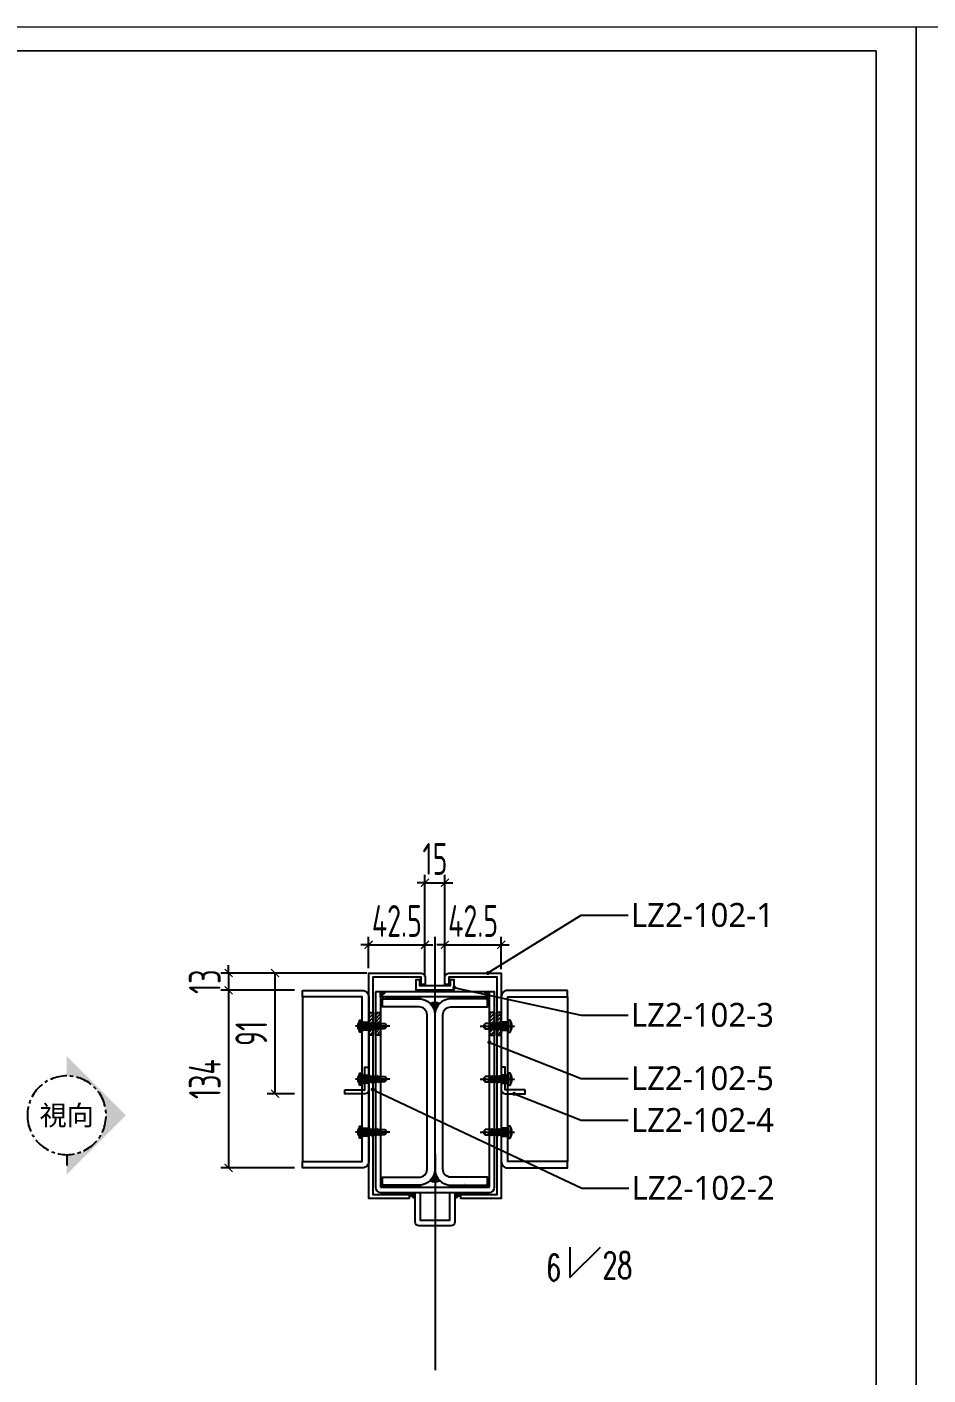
# Model space of a CAD drawing. Extents: x -3378 to 102197, y -3799 to 48702.
# Drawn here: x 10728 to 11408, y 8115 to 9132 of the extents above; entities that cross this region are included whole.
import ezdxf
from ezdxf import colors
from ezdxf.entities.mleader import LeaderData, LeaderLine
from ezdxf.enums import TextEntityAlignment as Align
from ezdxf.math import Vec2, Vec3

# ---------------------------------------------------------------- set-up
doc = ezdxf.new("R2010")
doc.units = 0
doc.linetypes.add('CENTER', pattern=[2, 1.25, -0.25, 0.25, -0.25])
for name, color, linetype in [('ARR', 6, 'Continuous'), ('DIM', 173, 'Continuous'), ('GM_ANNO_LABL', 4, 'Continuous'), ('GM_ANNO_TEXT', 7, 'Continuous'), ('Weld  焊缝', 55, 'Continuous'), ('WELDING', 8, 'Continuous'), ('剖面線 HATCH', 251, 'Continuous'), ('螺絲 固定五金 FASTENERS', 124, 'Continuous'), ('視覺模型鋁擠型暫替', 4, 'Continuous'), ('金屬面材 METAL PANEL', 2, 'Continuous'), ('鋼件', 6, 'Continuous'), ('镀锌钢板', 3, 'Continuous')]:
    doc.layers.add(name, color=color, linetype=linetype)
doc.layers.add('GM_CNST', color=171, linetype='Continuous', lineweight=5, plot=False)
doc.styles.add('CHINESE', font='ros1.shx', dxfattribs={"width": 0.75, "bigfont": 'hztxt.shx'})
doc.styles.add('GM', font='')
doc.styles.get("Standard").update_dxf_attribs({"font": 'romans.shx', "bigfont": 'chinese.shx'})
doc.styles.get('GM').set_extended_font_data('Microsoft JhengHei')
doc.dimstyles.new('F-06', dxfattribs={"dimscale": 6, "dimtxt": 4, "dimasz": 1, "dimexe": 1, "dimexo": 1, "dimgap": 1, "dimtad": 1, "dimdec": 1, "dimzin": 12, "dimdsep": 46, "dimtxsty": 'CHINESE', "dimblk": 'ARCHTICK', "dimcen": 0, "dimclrd": 4, "dimclre": 4, "dimclrt": 1, "dimadec": 0, "dimazin": 3, "dimtfac": 1, "dimtdec": 1, "dimtix": 1, "dimtmove": 2, "dimatfit": 3, "dimfxl": 1, "dimtolj": 1, "dimtzin": 0, "dimarcsym": 0})
pattern_1 = [(45, (6340.9189, -57439.4764), (-0.561266008, 0.561266008), [])]
pattern_2 = [(45.4, (187408.6428, -286026.5202), (-1.356409618, 1.337601566), [])]

# ---------------------------------------------------------------- blocks, each defined once
blk = doc.blocks.new('TK')
at = {"lineweight": 0}
blk.add_3dface([(3, 5), (415, 5), (415, 294), (3, 294)], dxfattribs=at)
at = {"layer": 'GM_CNST'}
blk.add_lwpolyline([(3, 294), (415, 294), (415, 30.55), (3, 30.55)], close=True, dxfattribs=at)
at = {"layer": 'GM_CNST', "linetype": 'Continuous', "lineweight": 0}
blk.add_3dface([(420, 0), (0, 0), (0, 297), (420, 297)], dxfattribs=at)
at = {"layer": 'GM_ANNO_TEXT', "style": 'GM'}
for tag, p in [('業主', (283.43, 26.37)), ('圖名', (283.48, 9.14))]:
    blk.add_attdef(tag, text='', height=2.56, dxfattribs=at).set_placement(p, align=Align.MIDDLE_LEFT)
for tag, p in [('繪圖者', (109.3, 23.05)), ('比例尺', (166.71, 23.04)), ('設計者', (109.3, 9.56)), ('單位', (138.49, 9.62)), ('日期', (166.62, 9.45))]:
    blk.add_attdef(tag, text='', height=2.56, dxfattribs=at).set_placement(p, align=Align.CENTER)
for p in [(389.45, 19.37), (389.45, 13.69), (359.78, 12.56), (389.45, 8.01)]:
    blk.add_attdef('加工編號', text='', height=2.56, dxfattribs=at).set_placement(p, align=Align.MIDDLE)
blk = doc.blocks.new('_ArchTick')
at = {"color": 0, "linetype": 'ByBlock', "const_width": 0.15}
blk.add_lwpolyline([(-0.5, -0.5), (0.5, 0.5)], dxfattribs=at)
blk = doc.blocks.new('*D1029')
at = {"layer": 'Defpoints', "color": 0, "ltscale": 10, "transparency": 16777216}
for p in [(11028.4, 8439.2), (10985.9, 8415.6), (11028.4, 8414.9)]:
    blk.add_point(p, dxfattribs=at)
at = {"layer": 'DIM', "color": 4, "lineweight": -2, "ltscale": 10, "transparency": 16777216}
for p, q in [((10985.9, 8421.6), (10985.9, 8445.2)), ((11028.4, 8420.9), (11028.4, 8445.2)), ((10985.9, 8439.2), (10979.9, 8439.2)), ((10985.9, 8439.2), (11028.4, 8439.2)), ((11028.4, 8439.2), (11034.4, 8439.2))]:
    blk.add_line(p, q, dxfattribs=at)
at = {"layer": 'DIM', "color": 4, "lineweight": -2, "ltscale": 10, "transparency": 16777216, "xscale": 6, "yscale": 6, "zscale": 6}
blk.add_blockref('_ArchTick', (10985.9, 8439.2), dxfattribs=at)
at = {"layer": 'DIM', "color": 4, "lineweight": -2, "ltscale": 10, "transparency": 16777216, "xscale": 6, "yscale": 6, "zscale": 6, "rotation": 180}
blk.add_blockref('_ArchTick', (11028.4, 8439.2), dxfattribs=at)
at = {"layer": 'DIM', "color": 1, "ltscale": 10, "transparency": 16777216, "insert": (11007.2, 8457.2), "char_height": 24, "attachment_point": 5, "style": 'CHINESE'}
blk.add_mtext('\\A1;42.5', dxfattribs=at)
blk = doc.blocks.new('*D1030')
at = {"layer": 'Defpoints', "color": 0, "ltscale": 10, "transparency": 16777216}
for p in [(11043.4, 8486), (11028.4, 8409.4), (11043.4, 8408.4)]:
    blk.add_point(p, dxfattribs=at)
at = {"layer": 'DIM', "color": 4, "lineweight": -2, "ltscale": 10, "transparency": 16777216}
for p, q in [((11028.4, 8486), (11022.4, 8486)), ((11028.4, 8415.4), (11028.4, 8492)), ((11028.4, 8486), (11043.4, 8486)), ((11043.4, 8414.4), (11043.4, 8492)), ((11043.4, 8486), (11049.4, 8486))]:
    blk.add_line(p, q, dxfattribs=at)
at = {"layer": 'DIM', "color": 4, "lineweight": -2, "ltscale": 10, "transparency": 16777216, "xscale": 6, "yscale": 6, "zscale": 6}
blk.add_blockref('_ArchTick', (11028.4, 8486), dxfattribs=at)
at = {"layer": 'DIM', "color": 4, "lineweight": -2, "ltscale": 10, "transparency": 16777216, "xscale": 6, "yscale": 6, "zscale": 6, "rotation": 180}
blk.add_blockref('_ArchTick', (11043.4, 8486), dxfattribs=at)
at = {"layer": 'DIM', "color": 1, "ltscale": 10, "transparency": 16777216, "insert": (11035.9, 8504), "char_height": 24, "attachment_point": 5, "style": 'CHINESE'}
blk.add_mtext('\\A1;15', dxfattribs=at)
blk = doc.blocks.new('*D1031')
at = {"layer": 'Defpoints', "color": 0, "ltscale": 10, "transparency": 16777216}
for p in [(11085.9, 8439.2), (11085.9, 8414.9, 0), (11043.4, 8408.4)]:
    blk.add_point(p, dxfattribs=at)
at = {"layer": 'DIM', "color": 4, "lineweight": -2, "ltscale": 10, "transparency": 16777216}
for p, q in [((11043.4, 8414.4), (11043.4, 8445.2)), ((11085.9, 8420.9), (11085.9, 8445.2)), ((11043.4, 8439.2), (11037.4, 8439.2)), ((11043.4, 8439.2), (11085.9, 8439.2)), ((11085.9, 8439.2), (11091.9, 8439.2))]:
    blk.add_line(p, q, dxfattribs=at)
at = {"layer": 'DIM', "color": 4, "lineweight": -2, "ltscale": 10, "transparency": 16777216, "xscale": 6, "yscale": 6, "zscale": 6}
blk.add_blockref('_ArchTick', (11043.4, 8439.2), dxfattribs=at)
at = {"layer": 'DIM', "color": 4, "lineweight": -2, "ltscale": 10, "transparency": 16777216, "xscale": 6, "yscale": 6, "zscale": 6, "rotation": 180}
blk.add_blockref('_ArchTick', (11085.9, 8439.2), dxfattribs=at)
at = {"layer": 'DIM', "color": 1, "ltscale": 10, "transparency": 16777216, "insert": (11064.7, 8457.2), "char_height": 24, "attachment_point": 5, "style": 'CHINESE'}
blk.add_mtext('\\A1;42.5', dxfattribs=at)
blk = doc.blocks.new('_Dot')
at = {"color": 0, "linetype": 'ByBlock', "lineweight": -2}
blk.add_line((-0.5, 0), (-1, 0), dxfattribs=at)
at = {"color": 0, "linetype": 'ByBlock', "const_width": 0.5}
blk.add_lwpolyline([(-0.25, 0, 1), (0.25, 0, 1)], format="xyb", close=True, dxfattribs=at)
blk = doc.blocks.new('*U47')
blk.add_hatch(color=256).paths.add_polyline_path([(-4.46, 2.97), (0, -1.49), (0, 0, -1), (0, 5.94), (0, 7.43)])
at = {"linetype": 'ByBlock', "ltscale": 3}
blk.add_lwpolyline([(0, 0), (0, -0.82)], dxfattribs=at)
at = {"linetype": 'ByBlock'}
blk.add_circle((0, 2.97), 2.97, dxfattribs=at)
at = {"layer": 'GM_ANNO_TEXT', "style": 'GM'}
blk.add_attdef('圖號', text='', height=1.5, dxfattribs=at).set_placement((0, 2.97), align=Align.MIDDLE_CENTER)
blk = doc.blocks.new('A$C38ab07c7')
at = {"layer": '視覺模型鋁擠型暫替', "color": 1, "linetype": 'Continuous'}
for centre in [(22, -2.1, 0), (62, -2.1, 0), (102, -2.1, 0)]:
    blk.add_arc(centre, 3.68, 35.426, 144.574, dxfattribs=at)
at = {"layer": '金屬面材 METAL PANEL', "color": 6, "linetype": 'Continuous'}
blk.add_lwpolyline([(-5, -45), (-5, 0, -0.414214), (0, 5), (124, 5, -0.414214), (129, 0), (129, -45), (124, -45), (124, 0), (0, 0), (0, -45)], format="xyb", close=True, dxfattribs=at)
at = {"layer": '金屬面材 METAL PANEL', "elevation": 0}
for points in [[(19, 0), (19, 5), (25, 5), (25, 0)], [(59, 0), (59, 5), (65, 5), (65, 0)], [(99, 0), (99, 5), (105, 5), (105, 0)]]:
    blk.add_lwpolyline(points, close=True, dxfattribs=at)
at = {"layer": '金屬面材 METAL PANEL', "color": 6, "linetype": 'Continuous'}
blk.add_lwpolyline([(0, -45), (124, -45)], dxfattribs=at)
blk = doc.blocks.new('*D1111')
at = {"layer": 'Defpoints', "color": 0, "ltscale": 10, "transparency": 16777216}
for p in [(10990.6, 8417.9), (10880.3, 8404.9), (10935.9, 8404.9)]:
    blk.add_point(p, dxfattribs=at)
at = {"layer": 'DIM', "color": 4, "lineweight": -2, "ltscale": 10, "transparency": 16777216}
for p, q in [((10880.3, 8417.9), (10880.3, 8423.9)), ((10984.6, 8417.9), (10874.3, 8417.9)), ((10880.3, 8417.9), (10880.3, 8404.9)), ((10929.9, 8404.9), (10874.3, 8404.9)), ((10880.3, 8404.9), (10880.3, 8398.9))]:
    blk.add_line(p, q, dxfattribs=at)
at = {"layer": 'DIM', "color": 4, "lineweight": -2, "ltscale": 10, "transparency": 16777216, "xscale": 6, "yscale": 6, "zscale": 6}
for p, rotation in [((10880.3, 8417.9), 270), ((10880.3, 8404.9), 90)]:
    blk.add_blockref('_ArchTick', p, dxfattribs=dict(at, rotation=rotation))
at = {"layer": 'DIM', "color": 1, "ltscale": 10, "transparency": 16777216, "insert": (10862.3, 8411.4), "char_height": 24, "attachment_point": 5, "rotation": 90, "style": 'CHINESE'}
blk.add_mtext('\\A1;13', dxfattribs=at)
blk = doc.blocks.new('*D1112')
at = {"layer": 'Defpoints', "color": 0, "ltscale": 10, "transparency": 16777216}
for p in [(10935.9, 8404.9), (10880.3, 8270.9), (10935.9, 8270.9)]:
    blk.add_point(p, dxfattribs=at)
at = {"layer": 'DIM', "color": 4, "lineweight": -2, "ltscale": 10, "transparency": 16777216}
for p, q in [((10929.9, 8404.9), (10874.3, 8404.9)), ((10880.3, 8404.9), (10880.3, 8270.9)), ((10929.9, 8270.9), (10874.3, 8270.9))]:
    blk.add_line(p, q, dxfattribs=at)
at = {"layer": 'DIM', "color": 4, "lineweight": -2, "ltscale": 10, "transparency": 16777216, "xscale": 6, "yscale": 6, "zscale": 6}
for p, rotation in [((10880.3, 8404.9), 90), ((10880.3, 8270.9), 270)]:
    blk.add_blockref('_ArchTick', p, dxfattribs=dict(at, rotation=rotation))
at = {"layer": 'DIM', "color": 1, "ltscale": 10, "transparency": 16777216, "insert": (10862.3, 8337.9), "char_height": 24, "attachment_point": 5, "rotation": 90, "style": 'CHINESE'}
blk.add_mtext('\\A1;134', dxfattribs=at)
blk = doc.blocks.new('A$C20AE7E0D')
at = {"layer": 'ARR', "color": 0, "linetype": 'CENTER', "ltscale": 0.87}
blk.add_line((21, 0), (-5.1, 0), dxfattribs=at)
at = {"layer": 'ARR', "color": 0, "linetype": 'ByBlock', "ltscale": 0.3}
for p, q in [((-1.6, -4.5), (-1.6, 4.5)), ((0.5, 2.2), (1.1, 1.9)), ((0.7, 2.1), (1.6, -2.5)), ((1.9, 1.9), (1.1, 1.9)), ((2.2, 2.5), (3.2, -2.5)), ((3.5, 1.9), (2.7, 1.9)), ((3.8, 2.5), (4.8, -2.5)), ((5.1, 1.9), (4.3, 1.9)), ((5.4, 2.5), (6.4, -2.5)), ((6.8, 1.9), (5.9, 1.9)), ((7.2, 2.5), (8.2, -2.5)), ((8.4, 1.9), (7.7, 1.9)), ((8.7, 2.5), (9.7, -2.5)), ((10.1, 1.9), (9.2, 1.9)), ((10.5, 2.5), (11.5, -2.5)), ((11.7, 1.9), (11, 1.9)), ((12.1, 2.5), (12.7, -0.6)), ((17.1, 2.1), (12.5, 2.1)), ((18.8, 0.1), (17.1, 2.1)), ((18.8, 0.1), (18.9, 0.1)), ((19, 0), (19, 0)), ((2.1, -1.9), (2.9, -1.9)), ((3.7, -1.9), (4.5, -1.9)), ((5.3, -1.9), (6.1, -1.9)), ((6.9, -1.9), (7.8, -1.9)), ((8.7, -1.9), (9.4, -1.9)), ((10.2, -1.9), (11.1, -1.9)), ((11.9, -2.1), (15.9, -2.1)), ((18.8, -0.1), (17.1, -2.1)), ((18.8, -0.1), (18.9, -0.1))]:
    blk.add_line(p, q, dxfattribs=at)
blk.add_lwpolyline([(-3, -0.5, 0.134476), (-1.6, -4.5), (-0.6, -4.5, 0.198912), (-0.4, -4.4), (-0.1, -4.1, 0.198912), (0, -3.9), (0, 3.9, 0.198912), (-0.1, 4.1), (-0.4, 4.4, 0.198912), (-0.6, 4.5), (-1.6, 4.5, 0.134562), (-3, 0.5), (-2.5, 0.5), (-2.5, -0.5), (-3, -0.5)], format="xyb", dxfattribs=at)
blk.add_lwpolyline([(1.1, 1.9), (2.1, -1.9), (1.8, -2.5), (1.6, -2.5), (1.3, -1.9), (0.3, 1.9), (0.5, 2.2)], dxfattribs=at)
for points in [[(3.2, -2.5), (2.9, -1.9), (1.9, 1.9), (2.2, 2.5), (2.4, 2.5), (2.7, 1.9), (3.7, -1.9), (3.4, -2.5)], [(4.8, -2.5), (4.5, -1.9), (3.5, 1.9), (3.8, 2.5), (4, 2.5), (4.3, 1.9), (5.3, -1.9), (5, -2.5)], [(6.4, -2.5), (6.1, -1.9), (5.1, 1.9), (5.4, 2.5), (5.6, 2.5), (5.9, 1.9), (6.9, -1.9), (6.6, -2.5)], [(8.2, -2.5), (7.8, -1.9), (6.8, 1.9), (7.2, 2.5), (7.3, 2.5), (7.7, 1.9), (8.7, -1.9), (8.3, -2.5)], [(9.7, -2.5), (9.4, -1.9), (8.4, 1.9), (8.7, 2.5), (8.9, 2.5), (9.2, 1.9), (10.2, -1.9), (9.9, -2.5)], [(11.5, -2.5), (11.1, -1.9), (10.1, 1.9), (10.5, 2.5), (10.6, 2.5), (11, 1.9), (12, -1.9), (11.6, -2.5)], [(12.1, 2.5), (11.7, 1.9), (12.7, -0.6), (12.5, 2.1), (12.2, 2.5)]]:
    blk.add_lwpolyline(points, close=True, dxfattribs=at)
for centre, radius, start, end in [((0.7, 3.1), 0.874, 220.3388, 257.7802), ((13.9, -0.3), 1.2, 56.152, 236.152), ((17.9, 6.9), 7.01, 241.6458, 278.008), ((18.9, 1.7), 1.82, 168.8617, 267.6865), ((18.9, 0), 0.05, 0, 90), ((1.2, -3.3), 1.44, 84.7312, 144.22), ((16.5, 4.9), 7.01, 241.6458, 274.9541), ((18.9, 0), 0.05, 270, 0)]:
    blk.add_arc(centre, radius, start, end, dxfattribs=at)
blk = doc.blocks.new('*U77')
at = {"color": 0, "linetype": 'ByBlock'}
blk.add_blockref('A$C20AE7E0D', (0, 0), dxfattribs=at)
blk = doc.blocks.new('*D1119')
at = {"layer": 'Defpoints', "color": 0, "ltscale": 10, "transparency": 16777216}
for p in [(10915.4, 8417.9), (10935.9, 8417.9), (10935.9, 8326.9)]:
    blk.add_point(p, dxfattribs=at)
at = {"layer": 'DIM', "color": 4, "lineweight": -2, "ltscale": 10, "transparency": 16777216}
for p, q in [((10929.9, 8417.9), (10909.4, 8417.9)), ((10915.4, 8326.9), (10915.4, 8417.9)), ((10929.9, 8326.9), (10909.4, 8326.9))]:
    blk.add_line(p, q, dxfattribs=at)
at = {"layer": 'DIM', "color": 4, "lineweight": -2, "ltscale": 10, "transparency": 16777216, "xscale": 6, "yscale": 6, "zscale": 6}
for p, rotation in [((10915.4, 8417.9), 90), ((10915.4, 8326.9), 270)]:
    blk.add_blockref('_ArchTick', p, dxfattribs=dict(at, rotation=rotation))
at = {"layer": 'DIM', "color": 1, "ltscale": 10, "transparency": 16777216, "insert": (10897.4, 8372.4), "char_height": 24, "attachment_point": 5, "rotation": 90, "style": 'CHINESE'}
blk.add_mtext('\\A1;91', dxfattribs=at)
blk = doc.blocks.new('*U908')
at = {"layer": 'Weld  焊缝'}
for centre, end in [((3, 0), 180), ((6, 0), 120), ((9, 0), 120), ((12, 0), 120), ((15, 0), 120), ((18, 0), 120), ((21, 0), 120), ((24, 0), 120), ((27, 0), 120), ((30, 0), 120), ((33, 0), 120), ((36, 0), 120), ((39, 0), 120), ((42, 0), 120), ((45, 0), 120), ((48, 0), 120), ((51, 0), 120), ((54, 0), 120)]:
    blk.add_arc(centre, 3, 0, end, dxfattribs=at)

msp = doc.modelspace()

# ---------------------------------------------------------------- hatches: boundary and pattern name
at = {"layer": '剖面線 HATCH'}
h = msp.add_hatch(dxfattribs=at)
h.set_pattern_fill('ANSI31', color=256, scale=0.6, angle=0.4)
h.set_pattern_definition(pattern_2)
h.paths.add_polyline_path([(10985.948, 8388.056), (10988.949, 8388.056), (10988.949, 8371.057), (10985.948, 8371.057)])
h = msp.add_hatch(dxfattribs=at)
h.set_pattern_fill('ANSI31', color=256, scale=0.6, angle=0.4)
h.set_pattern_definition(pattern_2)
h.paths.add_polyline_path([(10990.948, 8388.057), (10994.948, 8388.056), (10994.948, 8371.057), (10990.948, 8371.058)])
h = msp.add_hatch(dxfattribs=at)
h.set_pattern_fill('ANSI31', color=256, scale=0.6, angle=0.4)
h.set_pattern_definition(pattern_2)
h.paths.add_polyline_path([(11080.953, 8388.057), (11076.953, 8388.056), (11076.953, 8371.057), (11080.953, 8371.058)])
h = msp.add_hatch(dxfattribs=at)
h.set_pattern_fill('ANSI31', color=256, scale=0.6, angle=0.4)
h.set_pattern_definition(pattern_2)
h.paths.add_polyline_path([(11085.953, 8388.056), (11082.953, 8388.056), (11082.953, 8371.057), (11085.953, 8371.057)])
at = {"layer": '镀锌钢板'}
h = msp.add_hatch(dxfattribs=at)
h.set_pattern_fill('ANSI31', color=2, scale=0.25)
h.set_pattern_definition(pattern_1)
h.paths.add_polyline_path([(10994.949, 8403.857), (10994.949, 8399.857), (10998.949, 8403.857)])
h = msp.add_hatch(dxfattribs=at)
h.set_pattern_fill('ANSI31', color=2, scale=0.25)
h.set_pattern_definition(pattern_1)
h.paths.add_polyline_path([(11072.948, 8403.857), (11076.948, 8399.857), (11076.948, 8403.857)])

# ---------------------------------------------------------------- linework, layer by layer
at = {"color": 1, "elevation": 0}
for points in [[(10985.948, 8388.056), (10988.949, 8388.056), (10988.949, 8371.057), (10985.948, 8371.057)], [(10990.948, 8388.057), (10994.948, 8388.057), (10994.948, 8371.057), (10990.948, 8371.057)], [(11080.953, 8388.057), (11076.953, 8388.057), (11076.953, 8371.057), (11080.953, 8371.057)], [(11085.953, 8388.056), (11082.953, 8388.056), (11082.953, 8371.057), (11085.953, 8371.057)]]:
    msp.add_lwpolyline(points, close=True, dxfattribs=at)
at = {"layer": 'DIM', "ltscale": 10}
for p, q in [((11137.603, 8211.163, 0), (11137.603, 8188.123, 0)), ((11137.603, 8188.123, 0), (11160.643, 8211.163, 0))]:
    msp.add_line(p, q, dxfattribs=at)
at = {"layer": 'GM_ANNO_LABL', "color": 4, "ltscale": 10, "elevation": 0}
msp.add_lwpolyline([(11198.929, 8211.317, 0, 0, 0), (11113.429, 8211.267, 0, 0, 0), (11067.119, 8251.273, 5, 0, 0), (11058.918, 8257.885, 0, 0, 0)], format="xyseb", dxfattribs=at)
at = {"layer": 'WELDING', "color": 0}
for centre, radius, start, end in [((11035.958, 8389.441, 0), 6.313, 57.621503, 122.885753), ((11035.958, 8389.441, 0), 5.113, 59.772539, 120.904711), ((11035.958, 8389.441, 0), 3.913, 61.441141, 119.50279), ((11035.958, 8389.441, 0), 2.713, 62.031839, 119.40783), ((11035.958, 8266.827, 0), 6.313, 237.114247, 302.378497), ((11035.958, 8266.827, 0), 5.113, 239.095289, 300.227461), ((11035.958, 8266.827, 0), 3.913, 240.49721, 298.558859), ((11035.958, 8266.827, 0), 2.713, 240.59217, 297.968161)]:
    msp.add_arc(centre, radius, start, end, dxfattribs=at)
at = {"layer": '視覺模型鋁擠型暫替', "color": 2, "linetype": 'Continuous'}
for centre, radius, start, end in [((11020.949, 8252.357, 0), 4, 180, 270), ((11020.949, 8252.357, 0), 3, 180, 270), ((11020.949, 8252.357, 0), 2, 180, 270), ((11020.949, 8252.357, 0), 1, 180, 270), ((11050.948, 8252.357, 0), 1, 270, 0), ((11050.948, 8252.357, 0), 2, 270, 0), ((11050.948, 8252.357, 0), 3, 270, 0), ((11050.948, 8252.357, 0), 4, 270, 0)]:
    msp.add_arc(centre, radius, start, end, dxfattribs=at)
at = {"layer": '金屬面材 METAL PANEL', "elevation": 0}
for points in [[(11028.448, 8409.357), (11025.448, 8409.357), (11025.449, 8414.857), (10988.949, 8414.857), (10988.949, 8250.857), (11016.449, 8250.857), (11016.449, 8247.857), (10985.948, 8247.857), (10985.949, 8417.857), (11025.449, 8417.857, -0.41421356), (11028.449, 8414.857)], [(11043.447, 8409.357), (11043.448, 8414.857, -0.41421356), (11046.448, 8417.857), (11085.948, 8417.857), (11085.948, 8247.857), (11055.448, 8247.857), (11055.448, 8250.857), (11082.948, 8250.857), (11082.948, 8414.857), (11046.448, 8414.857), (11046.447, 8409.357)], [(10967.961, 8329.815), (10982.961, 8329.817), (10982.959, 8346.817), (10985.959, 8346.817), (10985.961, 8329.817, -0.41421356), (10982.962, 8326.817), (10967.962, 8326.815)], [(11103.929, 8329.848), (11088.929, 8329.85), (11088.931, 8346.85), (11085.931, 8346.851), (11085.929, 8329.851, 0.41421356), (11088.928, 8326.85), (11103.928, 8326.848)]]:
    msp.add_lwpolyline(points, format="xyb", close=True, dxfattribs=at)
msp.add_lwpolyline([(11047.448, 8412.683), (11047.447, 8408.357), (11024.448, 8408.357), (11024.449, 8412.683), (11021.449, 8412.683), (11021.448, 8405.357), (11050.447, 8405.357), (11050.448, 8412.683)], close=True, dxfattribs=at)
at = {"layer": '鋼件', "linetype": 'Continuous'}
msp.add_line((11035.945, 8445.259, 0), (11035.968, 8118.425, 0), dxfattribs=at)
at = {"layer": '鋼件', "linetype": 'Continuous', "elevation": 0}
for points in [[(10996.42, 8257.884), (10996.42, 8263.884), (11023.92, 8263.884, 0.41421356), (11029.92, 8269.884), (11029.92, 8386.384, 0.41421356), (11023.92, 8392.384), (10996.42, 8392.384), (10996.42, 8398.384), (11023.92, 8398.384, -0.41421356), (11035.92, 8386.384), (11035.92, 8269.884, -0.41421356), (11023.92, 8257.884)], [(11075.42, 8257.884), (11075.42, 8263.884), (11047.92, 8263.884, -0.41421356), (11041.92, 8269.884), (11041.92, 8386.384, -0.41421356), (11047.92, 8392.384), (11075.42, 8392.384), (11075.42, 8398.384), (11047.92, 8398.384, 0.41421356), (11035.92, 8386.384), (11035.92, 8269.884, 0.41421356), (11047.92, 8257.884)]]:
    msp.add_lwpolyline(points, format="xyb", close=True, dxfattribs=at)
at = {"layer": '镀锌钢板'}
for p, q in [((10990.948, 8403.857, 0), (10990.948, 8256.357, 0)), ((10994.948, 8403.857, 0), (10994.948, 8256.357, 0)), ((11076.948, 8256.357, 0), (11076.948, 8403.857, 0)), ((10994.948, 8256.357, 0), (11076.948, 8256.357, 0)), ((10994.948, 8252.357, 0), (11076.948, 8252.357, 0))]:
    msp.add_line(p, q, dxfattribs=at)
at = {"layer": '镀锌钢板', "elevation": 0}
for points in [[(11080.948, 8256.357), (11080.948, 8403.857), (11048.948, 8403.857), (11048.948, 8403.857), (11022.949, 8403.857), (11022.949, 8403.857), (10990.948, 8403.857)], [(11076.948, 8399.857), (11052.948, 8399.857), (11052.948, 8399.857), (11018.949, 8399.857), (11018.949, 8399.857), (10994.948, 8399.857)], [(11046.948, 8252.357), (11046.948, 8231.181), (11024.948, 8231.181), (11024.948, 8252.357)]]:
    msp.add_lwpolyline(points, dxfattribs=at)
at = {"layer": '镀锌钢板', "color": 2, "linetype": 'Continuous', "elevation": 0}
for points in [[(10998.949, 8403.857), (10994.949, 8399.857), (10994.949, 8403.857)], [(11072.948, 8403.857), (11076.948, 8399.857), (11076.948, 8403.857)]]:
    msp.add_lwpolyline(points, close=True, dxfattribs=at)
at = {"layer": '镀锌钢板', "elevation": 0}
msp.add_lwpolyline([(11050.948, 8252.357), (11050.948, 8230.181, -0.41421356), (11047.948, 8227.181), (11023.948, 8227.181, -0.41421356), (11020.948, 8230.181), (11020.948, 8252.357)], format="xyb", dxfattribs=at)
at = {"layer": '镀锌钢板'}
for centre, start, end in [((10994.948, 8256.357, 0), 180, 270), ((11076.948, 8256.357, 0), 270, 0)]:
    msp.add_arc(centre, 4, start, end, dxfattribs=at)

# ---------------------------------------------------------------- block references
at = {"xscale": 6, "yscale": 6, "zscale": 6}
for p in [(8878.793, 7349.705), (11398.793, 7349.705)]:
    msp.add_blockref('TK', p, dxfattribs=at)
at = {"color": 1, "rotation": 270}
msp.add_blockref('A$C38ab07c7', (10980.948, 8399.854, 0), dxfattribs=at)
at = {"color": 1, "xscale": -1, "rotation": 90.00802871651442}
msp.add_blockref('A$C38ab07c7', (11090.948, 8399.862, 0), dxfattribs=at)
at = {"layer": 'GM_ANNO_LABL', "linetype": 'CENTER'}
ref = msp.add_blockref('*U47', (10758.186, 8280.897, 0), dxfattribs=dict(at, xscale=-10, yscale=10, zscale=10))
ref.add_attrib('圖號', '視向', dxfattribs={"layer": 'GM_ANNO_TEXT', "height": 15, "style": 'GM'}).set_placement((10758.186, 8310.597, 0), align=Align.MIDDLE_CENTER)
at = {"layer": 'Weld  焊缝', "xscale": 0.5, "yscale": 0.5, "zscale": 0.5}
for p in [(10996.42, 8398.384, 0), (11046.92, 8398.384, 0)]:
    msp.add_blockref('*U908', p, dxfattribs=at)
at = {"layer": 'Weld  焊缝', "xscale": -0.5, "yscale": 0.5, "zscale": 0.5, "rotation": 180}
for p in [(10996.42, 8257.884, 0), (11046.92, 8257.884, 0)]:
    msp.add_blockref('*U908', p, dxfattribs=at)
at = {"layer": '螺絲 固定五金 FASTENERS', "xscale": -1, "rotation": 180}
for p in [(10980.948, 8377.855, 0), (10980.948, 8337.855, 0), (10980.948, 8297.855, 0)]:
    msp.add_blockref('*U77', p, dxfattribs=at)
at = {"layer": '螺絲 固定五金 FASTENERS', "rotation": 180.0080287162054}
for p in [(11090.951, 8377.863, 0), (11090.957, 8337.863, 0), (11090.962, 8297.863, 0)]:
    msp.add_blockref('*U77', p, dxfattribs=at)

# ---------------------------------------------------------------- texts
at = {"layer": 'GM_ANNO_LABL', "color": 4, "ltscale": 5, "width": 0.65}
for s, p in [('6', (11125.377, 8205.698, 0)), ('28', (11173.518, 8207.425, 0))]:
    msp.add_text(s, height=20, dxfattribs=at).set_placement(p, align=Align.TOP_CENTER)

# ---------------------------------------------------------------- dimensions: what is measured, and where the dimension line sits
at = {"layer": 'DIM', "ltscale": 10}
for base, p1, p2, picture, middle in [((11043.448, 8486.022, 0), (11028.448, 8409.357, 0), (11043.448, 8408.357, 0), '*D1030', (11035.948, 8504.022, 0)), ((11028.449, 8439.151, 0), (10985.948, 8415.572, 0), (11028.449, 8414.857, 0), '*D1029', (11007.199, 8457.151, 0)), ((11085.948, 8439.151, 0), (11043.448, 8408.357, 0), (11085.948, 8414.857, 0), '*D1031', (11064.698, 8457.151, 0))]:
    dim = msp.add_linear_dim(base=base, p1=p1, p2=p2, dimstyle='F-06', dxfattribs=at)
    dim.commit()
    dim.dimension.update_dxf_attribs({"geometry": picture, "text_midpoint": middle})
for base, p1, p2, picture, middle in [((10880.258, 8404.854, 0), (10990.624, 8417.857, 0), (10935.948, 8404.854, 0), '*D1111', (10862.258, 8411.356, 0)), ((10915.358, 8417.857, 0), (10935.948, 8326.862, 0), (10935.948, 8417.857, 0), '*D1119', (10897.358, 8372.36, 0)), ((10880.258, 8270.854, 0), (10935.948, 8404.854, 0), (10935.948, 8270.854, 0), '*D1112', (10862.258, 8337.854, 0))]:
    dim = msp.add_linear_dim(base=base, p1=p1, p2=p2, angle=90, dimstyle='F-06', dxfattribs=at)
    dim.commit()
    dim.dimension.update_dxf_attribs({"geometry": picture, "text_midpoint": middle})

# ---------------------------------------------------------------- leaders
at = {"layer": 'GM_ANNO_LABL'}
ml = msp.add_multileader_mtext('Standard', dxfattribs=at)
ml.set_content('{\\fMicrosoft JhengHei|b0|i0|c136|p34;\\C0;LZ2-102-1}', color=256, style='GM')
ml.set_leader_properties()
ml.set_arrow_properties(name='DOT')
ml.build(insert=Vec2(0, 0))
ml.multileader.update_dxf_attribs({"arrow_head_size": 3})
ctx = ml.context
ctx.base_point, ctx.char_height, ctx.arrow_head_size, ctx.plane_origin = Vec3(11181.735, 8461.626, 0), 18, 3, Vec3(11162.151, 8442.503, 0)
notes = []
notes.append((ctx, [(0, (1, 1, 0), (11146.159, 8461.626, 0), (1, 0), 35.576, [(0, [(11075.825, 8417.975, 0)], 0, [])])]))
ctx.mtext.insert, ctx.mtext.flow_direction = Vec3(11183.735, 8470.777, 0), 5
ml = msp.add_multileader_mtext('Standard', dxfattribs=at)
ml.set_content('{\\fMicrosoft JhengHei|b0|i0|c136|p34;\\C0;LZ2-102-\\fMicrosoft JhengHei|b0|i0|c134|p34;3}', color=256, style='GM')
ml.set_leader_properties()
ml.set_arrow_properties(name='DOT')
ml.build(insert=Vec2(0, 0))
ml.multileader.update_dxf_attribs({"arrow_head_size": 3})
ctx = ml.context
ctx.base_point, ctx.char_height, ctx.arrow_head_size, ctx.plane_origin = Vec3(11181.716, 8386.231, 0), 18, 3, Vec3(11162.151, 8311.419, 0)
notes.append((ctx, [(0, (1, 1, 0), (11146.139, 8386.231, 0), (1, 0), 35.576, [(0, [(11050.447, 8406.979, 0)], 0, [])])]))
ctx.mtext.insert, ctx.mtext.flow_direction = Vec3(11183.716, 8395.382, 0), 5
ml = msp.add_multileader_mtext('Standard', dxfattribs=at)
ml.set_content('{\\C0;LZ2-102-5}', color=256, style='GM')
ml.set_leader_properties()
ml.set_arrow_properties(name='DOT')
ml.build(insert=Vec2(0, 0))
ml.multileader.update_dxf_attribs({"arrow_head_size": 3})
ctx = ml.context
ctx.base_point, ctx.char_height, ctx.arrow_head_size, ctx.plane_origin = Vec3(11181.709, 8338.446, 0), 18, 3, Vec3(11162.151, 8296.904, 0)
notes.append((ctx, [(0, (1, 1, 0), (11146.133, 8338.446, 0), (1, 0), 35.576, [(0, [(11076.948, 8365.685, 0)], 0, [])])]))
ctx.mtext.insert, ctx.mtext.flow_direction = Vec3(11183.709, 8347.598, 0), 5
ml = msp.add_multileader_mtext('Standard', dxfattribs=at)
ml.set_content('{\\fMicrosoft JhengHei|b0|i0|c136|p34;\\C0;LZ2-102-\\fMicrosoft JhengHei|b0|i0|c134|p34;2}', color=256, style='GM')
ml.set_leader_properties()
ml.set_arrow_properties(name='DOT')
ml.build(insert=Vec2(0, 0))
ml.multileader.update_dxf_attribs({"arrow_head_size": 3})
ctx = ml.context
ctx.base_point, ctx.char_height, ctx.arrow_head_size, ctx.plane_origin = Vec3(11182.258, 8255.702, 0), 18, 3, Vec3(11162.151, 8290.806, 0)
notes.append((ctx, [(0, (1, 1, 0), (11146.681, 8255.702, 0), (1, 0), 35.576, [(0, [(10988.949, 8330.107, 0)], 0, [])])]))
ctx.mtext.insert, ctx.mtext.flow_direction = Vec3(11184.258, 8264.853, 0), 5
ml = msp.add_multileader_mtext('Standard', dxfattribs=at)
ml.set_content('{\\fMicrosoft JhengHei|b0|i0|c136|p34;\\C0;LZ2-102-\\fMicrosoft JhengHei|b0|i0|c134|p34;4}', color=256, style='GM')
ml.set_leader_properties()
ml.set_arrow_properties(name='DOT')
ml.build(insert=Vec2(0, 0))
ml.multileader.update_dxf_attribs({"arrow_head_size": 3})
ctx = ml.context
ctx.base_point, ctx.char_height, ctx.arrow_head_size, ctx.plane_origin = Vec3(11181.709, 8306.94, 0), 18, 3, Vec3(11162.151, 8265.398, 0)
notes.append((ctx, [(0, (1, 1, 0), (11146.133, 8306.94, 0), (1, 0), 35.576, [(0, [(11095.563, 8326.849, 0)], 0, [])])]))
ctx.mtext.insert, ctx.mtext.flow_direction = Vec3(11183.709, 8316.091, 0), 5
for ctx, leaders in notes:
    for number, flags, end, landing, length, lines in leaders:
        leader = LeaderData()
        leader.index, (leader.has_last_leader_line, leader.has_dogleg_vector, leader.attachment_direction) = number, flags
        leader.last_leader_point, leader.dogleg_vector, leader.dogleg_length = Vec3(end), Vec3(landing), length
        for number, points, colour, breaks in lines:
            line = LeaderLine()
            line.index, line.vertices, line.color, line.breaks = number, Vec3.list(points), colors.encode_raw_color(colour), breaks
            leader.lines.append(line)
        ctx.leaders.append(leader)

doc.saveas('drawing.dxf')
